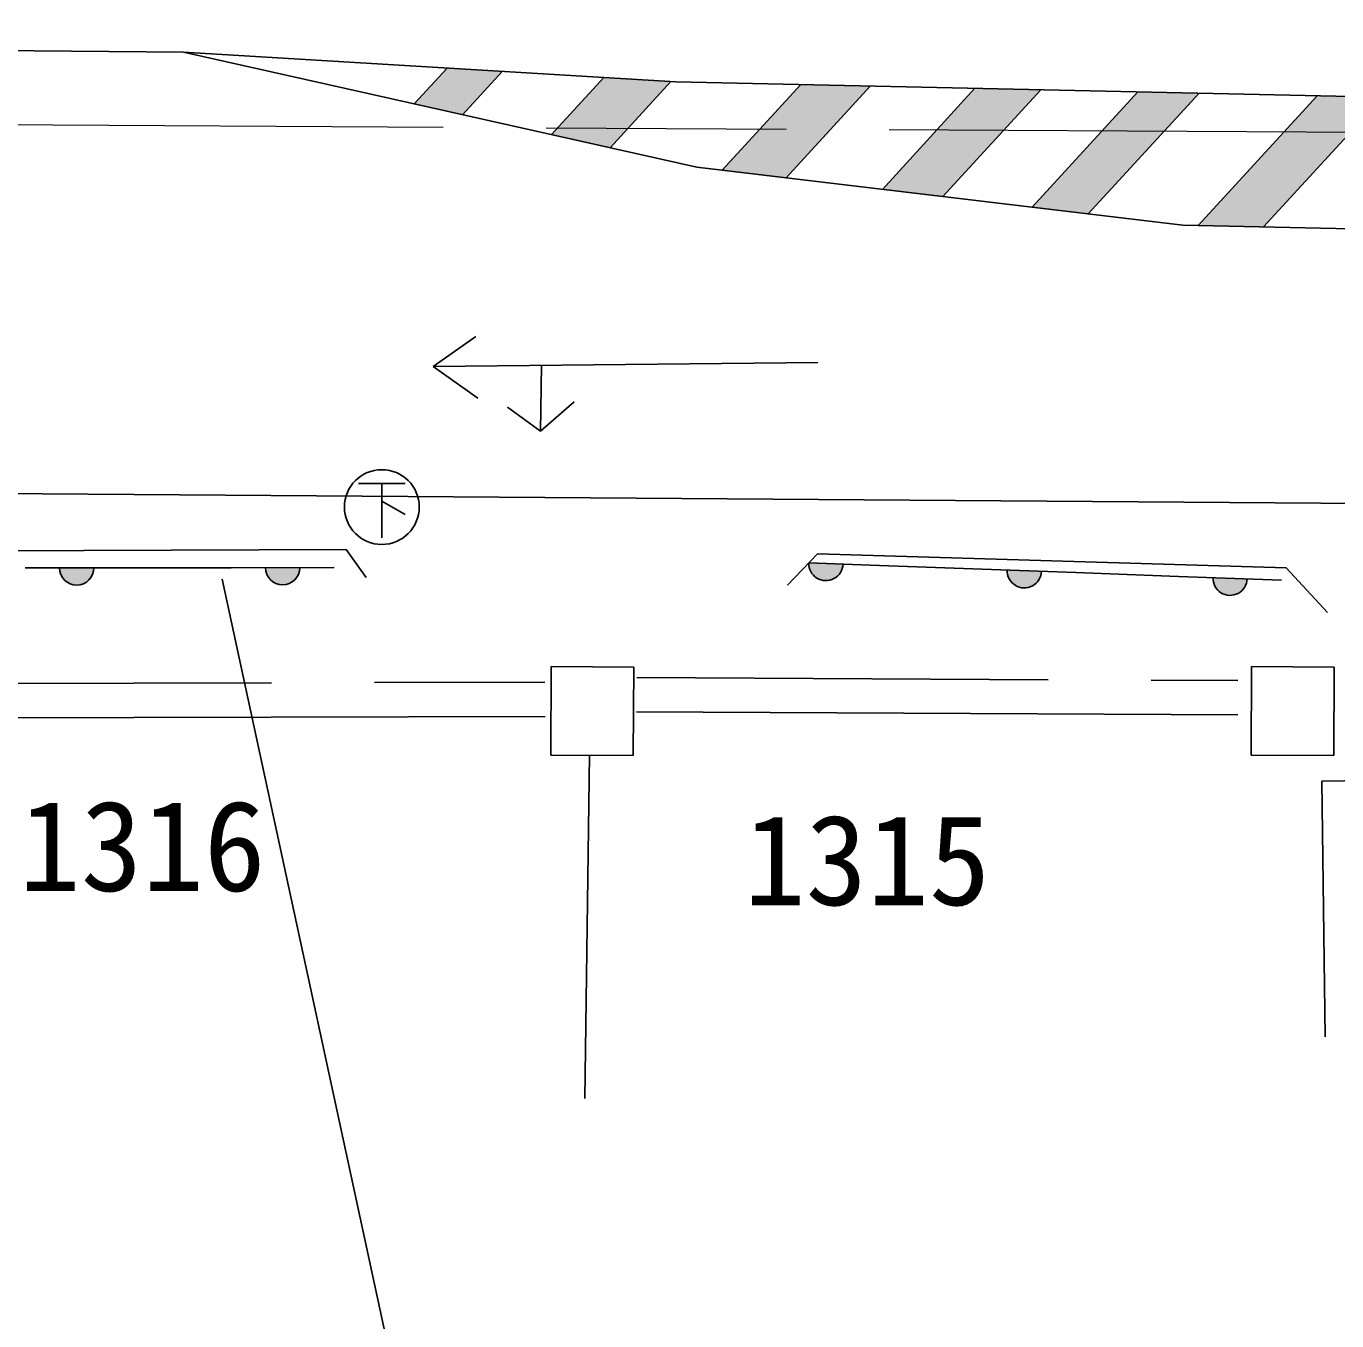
# Model space of a CAD drawing. Units: millimetres, scale not verified. Extents: x -55602354 to 84056675, y -218924267 to 380000.
# Drawn here: x 150544 to 169648, y 257903 to 276770 of the extents above; entities that cross this region are included whole.
import ezdxf
from ezdxf.enums import TextEntityAlignment as Align

# ---------------------------------------------------------------- set-up
doc = ezdxf.new("R2010")
doc.units = ezdxf.units.MM
doc.header["$LTSCALE"] = 1000
doc.linetypes.add('CHAIN', pattern=[18.5, 12, -1.5, 3.5, -1.5])
doc.linetypes.add('DASHED', pattern=[7.5, 6, -1.5])
for name, color, linetype, lineweight in [('M-BGD', 7, 'Continuous', 25), ('M-BGD-EXST', 7, 'Continuous', 25), ('M-BMK', 2, 'CHAIN', 13), ('M-STR-STRC', 7, 'Continuous', 25)]:
    doc.layers.add(name, color=color, linetype=linetype, lineweight=lineweight)
doc.layers.add('M-BMK-HTXT', color=7, linetype='Continuous')
doc.styles.add('ＭＳ ゴシック', font='')
doc.styles.get('ＭＳ ゴシック').set_extended_font_data('MS Gothic')

msp = doc.modelspace()

# ---------------------------------------------------------------- hatches: boundary and pattern name
at = {"layer": 'M-BGD'}
for points in [[(151531, 268876), (151031, 268876), (151031, 268872), (151031, 268867), (151031, 268863), (151031, 268859), (151032, 268854), (151032, 268850), (151033, 268846), (151033, 268841), (151034, 268837), (151035, 268833), (151035, 268828), (151036, 268824), (151037, 268820), (151038, 268816), (151039, 268811), (151041, 268807), (151042, 268803), (151043, 268799), (151045, 268795), (151046, 268790), (151047, 268786), (151049, 268782), (151051, 268778), (151053, 268774), (151054, 268770), (151056, 268766), (151058, 268763), (151060, 268759), (151062, 268755), (151064, 268751), (151067, 268747), (151069, 268744), (151071, 268740), (151074, 268736), (151076, 268733), (151079, 268729), (151081, 268726), (151084, 268722), (151087, 268719), (151089, 268715), (151092, 268712), (151095, 268709), (151098, 268706), (151101, 268702), (151104, 268699), (151107, 268696), (151110, 268693), (151114, 268690), (151117, 268687), (151120, 268685), (151124, 268682), (151127, 268679), (151131, 268676), (151134, 268674), (151138, 268671), (151141, 268669), (151145, 268666), (151149, 268664), (151152, 268662), (151156, 268660), (151160, 268657), (151164, 268655), (151168, 268653), (151171, 268651), (151175, 268650), (151179, 268648), (151183, 268646), (151187, 268644), (151191, 268643), (151196, 268641), (151200, 268640), (151204, 268638), (151208, 268637), (151212, 268636), (151216, 268635), (151221, 268634), (151225, 268633), (151229, 268632), (151233, 268631), (151238, 268630), (151242, 268629), (151246, 268629), (151251, 268628), (151255, 268628), (151259, 268627), (151264, 268627), (151268, 268627), (151272, 268626), (151277, 268626), (151281, 268626), (151285, 268626), (151290, 268626), (151294, 268627), (151298, 268627), (151303, 268627), (151307, 268628), (151311, 268628), (151316, 268629), (151320, 268629), (151324, 268630), (151329, 268631), (151333, 268632), (151337, 268633), (151342, 268634), (151346, 268635), (151350, 268636), (151354, 268637), (151358, 268639), (151362, 268640), (151367, 268641), (151371, 268643), (151375, 268644), (151379, 268646), (151383, 268648), (151387, 268650), (151391, 268652), (151395, 268654), (151398, 268656), (151402, 268658), (151406, 268660), (151410, 268662), (151413, 268664), (151417, 268667), (151421, 268669), (151424, 268672), (151428, 268674), (151431, 268677), (151435, 268679), (151438, 268682), (151442, 268685), (151445, 268688), (151448, 268691), (151451, 268694), (151455, 268697), (151458, 268700), (151461, 268703), (151464, 268706), (151467, 268709), (151470, 268712), (151472, 268716), (151475, 268719), (151478, 268722), (151481, 268726), (151483, 268729), (151486, 268733), (151488, 268737), (151491, 268740), (151493, 268744), (151495, 268748), (151497, 268751), (151500, 268755), (151502, 268759), (151504, 268763), (151506, 268767), (151507, 268771), (151509, 268775), (151511, 268779), (151513, 268783), (151514, 268787), (151516, 268791), (151517, 268795), (151519, 268799), (151520, 268803), (151521, 268808), (151522, 268812), (151523, 268816), (151524, 268820), (151525, 268824), (151526, 268829), (151527, 268833), (151528, 268837), (151528, 268842), (151529, 268846), (151529, 268850), (151530, 268855), (151530, 268859), (151530, 268863), (151531, 268868), (151531, 268872)], [(154531, 268879), (154031, 268879), (154031, 268874), (154031, 268870), (154031, 268866), (154031, 268861), (154032, 268857), (154032, 268853), (154033, 268848), (154033, 268844), (154034, 268840), (154035, 268835), (154035, 268831), (154036, 268827), (154037, 268822), (154038, 268818), (154039, 268814), (154041, 268810), (154042, 268806), (154043, 268801), (154045, 268797), (154046, 268793), (154047, 268789), (154049, 268785), (154051, 268781), (154053, 268777), (154054, 268773), (154056, 268769), (154058, 268765), (154060, 268761), (154062, 268757), (154064, 268754), (154067, 268750), (154069, 268746), (154071, 268743), (154074, 268739), (154076, 268735), (154079, 268732), (154081, 268728), (154084, 268725), (154087, 268721), (154089, 268718), (154092, 268715), (154095, 268711), (154098, 268708), (154101, 268705), (154104, 268702), (154107, 268699), (154110, 268696), (154114, 268693), (154117, 268690), (154120, 268687), (154124, 268684), (154127, 268682), (154131, 268679), (154134, 268676), (154138, 268674), (154141, 268671), (154145, 268669), (154149, 268667), (154152, 268664), (154156, 268662), (154160, 268660), (154164, 268658), (154168, 268656), (154171, 268654), (154175, 268652), (154179, 268650), (154183, 268649), (154187, 268647), (154191, 268645), (154196, 268644), (154200, 268642), (154204, 268641), (154208, 268640), (154212, 268638), (154216, 268637), (154221, 268636), (154225, 268635), (154229, 268634), (154233, 268633), (154238, 268633), (154242, 268632), (154246, 268631), (154251, 268631), (154255, 268630), (154259, 268630), (154264, 268629), (154268, 268629), (154272, 268629), (154277, 268629), (154281, 268629), (154285, 268629), (154290, 268629), (154294, 268629), (154298, 268629), (154303, 268630), (154307, 268630), (154311, 268631), (154316, 268631), (154320, 268632), (154324, 268633), (154329, 268634), (154333, 268634), (154337, 268635), (154342, 268636), (154346, 268637), (154350, 268639), (154354, 268640), (154358, 268641), (154362, 268643), (154367, 268644), (154371, 268646), (154375, 268647), (154379, 268649), (154383, 268651), (154387, 268652), (154391, 268654), (154395, 268656), (154398, 268658), (154402, 268660), (154406, 268662), (154410, 268665), (154413, 268667), (154417, 268669), (154421, 268672), (154424, 268674), (154428, 268677), (154431, 268679), (154435, 268682), (154438, 268685), (154442, 268688), (154445, 268690), (154448, 268693), (154451, 268696), (154455, 268699), (154458, 268702), (154461, 268705), (154464, 268709), (154467, 268712), (154470, 268715), (154472, 268718), (154475, 268722), (154478, 268725), (154481, 268729), (154483, 268732), (154486, 268736), (154488, 268739), (154491, 268743), (154493, 268747), (154495, 268750), (154497, 268754), (154500, 268758), (154502, 268762), (154504, 268766), (154506, 268769), (154507, 268773), (154509, 268777), (154511, 268781), (154513, 268785), (154514, 268789), (154516, 268794), (154517, 268798), (154519, 268802), (154520, 268806), (154521, 268810), (154522, 268814), (154523, 268819), (154524, 268823), (154525, 268827), (154526, 268831), (154527, 268836), (154528, 268840), (154528, 268844), (154529, 268849), (154529, 268853), (154530, 268857), (154530, 268862), (154530, 268866), (154531, 268870), (154531, 268875)], [(162452, 268930), (161952, 268949), (161952, 268944), (161952, 268940), (161952, 268936), (161952, 268931), (161952, 268927), (161953, 268923), (161953, 268918), (161954, 268914), (161954, 268909), (161955, 268905), (161955, 268901), (161956, 268897), (161957, 268892), (161958, 268888), (161958, 268884), (161960, 268879), (161961, 268875), (161962, 268871), (161963, 268867), (161964, 268863), (161966, 268859), (161967, 268854), (161969, 268850), (161970, 268846), (161972, 268842), (161974, 268838), (161975, 268834), (161977, 268830), (161979, 268826), (161981, 268823), (161983, 268819), (161985, 268815), (161988, 268811), (161990, 268807), (161992, 268804), (161995, 268800), (161997, 268796), (162000, 268793), (162002, 268789), (162005, 268786), (162008, 268783), (162010, 268779), (162013, 268776), (162016, 268773), (162019, 268769), (162022, 268766), (162025, 268763), (162028, 268760), (162031, 268757), (162035, 268754), (162038, 268751), (162041, 268748), (162045, 268746), (162048, 268743), (162051, 268740), (162055, 268738), (162058, 268735), (162062, 268733), (162066, 268730), (162069, 268728), (162073, 268725), (162077, 268723), (162081, 268721), (162084, 268719), (162088, 268717), (162092, 268715), (162096, 268713), (162100, 268711), (162104, 268710), (162108, 268708), (162112, 268706), (162116, 268705), (162120, 268703), (162125, 268702), (162129, 268701), (162133, 268699), (162137, 268698), (162141, 268697), (162146, 268696), (162150, 268695), (162154, 268694), (162158, 268693), (162163, 268693), (162167, 268692), (162171, 268691), (162176, 268691), (162180, 268691), (162184, 268690), (162189, 268690), (162193, 268690), (162197, 268690), (162202, 268690), (162206, 268690), (162211, 268690), (162215, 268690), (162219, 268690), (162224, 268690), (162228, 268691), (162232, 268691), (162237, 268692), (162241, 268693), (162245, 268693), (162250, 268694), (162254, 268695), (162258, 268696), (162262, 268697), (162267, 268698), (162271, 268699), (162275, 268700), (162279, 268702), (162283, 268703), (162287, 268705), (162291, 268706), (162295, 268708), (162300, 268709), (162304, 268711), (162307, 268713), (162311, 268715), (162315, 268717), (162319, 268719), (162323, 268721), (162327, 268723), (162331, 268725), (162334, 268727), (162338, 268730), (162342, 268732), (162345, 268735), (162349, 268737), (162352, 268740), (162356, 268742), (162359, 268745), (162363, 268748), (162366, 268751), (162369, 268754), (162372, 268756), (162376, 268759), (162379, 268763), (162382, 268766), (162385, 268769), (162388, 268772), (162391, 268775), (162393, 268779), (162396, 268782), (162399, 268785), (162402, 268789), (162404, 268792), (162407, 268796), (162409, 268799), (162412, 268803), (162414, 268807), (162416, 268810), (162418, 268814), (162421, 268818), (162423, 268822), (162425, 268826), (162427, 268830), (162429, 268834), (162430, 268838), (162432, 268842), (162434, 268846), (162435, 268850), (162437, 268854), (162438, 268858), (162440, 268862), (162441, 268866), (162442, 268870), (162444, 268874), (162445, 268879), (162446, 268883), (162447, 268887), (162448, 268891), (162448, 268896), (162449, 268900), (162450, 268904), (162450, 268909), (162451, 268913), (162451, 268917), (162452, 268922), (162452, 268926)], [(165344, 268825), (164845, 268843), (164845, 268839), (164844, 268835), (164845, 268830), (164845, 268826), (164845, 268821), (164845, 268817), (164845, 268813), (164846, 268808), (164846, 268804), (164847, 268800), (164848, 268795), (164848, 268791), (164849, 268787), (164850, 268783), (164851, 268778), (164852, 268774), (164853, 268770), (164854, 268766), (164855, 268761), (164857, 268757), (164858, 268753), (164859, 268749), (164861, 268745), (164863, 268741), (164864, 268737), (164866, 268733), (164868, 268729), (164870, 268725), (164872, 268721), (164874, 268717), (164876, 268713), (164878, 268709), (164880, 268706), (164882, 268702), (164885, 268698), (164887, 268695), (164889, 268691), (164892, 268688), (164895, 268684), (164897, 268681), (164900, 268677), (164903, 268674), (164906, 268670), (164908, 268667), (164911, 268664), (164914, 268661), (164917, 268658), (164921, 268655), (164924, 268652), (164927, 268649), (164930, 268646), (164934, 268643), (164937, 268640), (164940, 268637), (164944, 268635), (164947, 268632), (164951, 268630), (164954, 268627), (164958, 268625), (164962, 268622), (164965, 268620), (164969, 268618), (164973, 268616), (164977, 268614), (164981, 268612), (164985, 268610), (164988, 268608), (164992, 268606), (164996, 268604), (165000, 268602), (165005, 268601), (165009, 268599), (165013, 268598), (165017, 268596), (165021, 268595), (165025, 268594), (165029, 268593), (165034, 268592), (165038, 268591), (165042, 268590), (165046, 268589), (165051, 268588), (165055, 268587), (165059, 268587), (165064, 268586), (165068, 268586), (165072, 268585), (165077, 268585), (165081, 268585), (165085, 268584), (165090, 268584), (165094, 268584), (165098, 268584), (165103, 268584), (165107, 268584), (165112, 268585), (165116, 268585), (165120, 268585), (165125, 268586), (165129, 268587), (165133, 268587), (165138, 268588), (165142, 268589), (165146, 268590), (165150, 268590), (165155, 268591), (165159, 268593), (165163, 268594), (165167, 268595), (165171, 268596), (165176, 268598), (165180, 268599), (165184, 268601), (165188, 268602), (165192, 268604), (165196, 268606), (165200, 268607), (165204, 268609), (165208, 268611), (165212, 268613), (165215, 268615), (165219, 268617), (165223, 268620), (165227, 268622), (165230, 268624), (165234, 268627), (165238, 268629), (165241, 268632), (165245, 268634), (165248, 268637), (165252, 268640), (165255, 268642), (165258, 268645), (165261, 268648), (165265, 268651), (165268, 268654), (165271, 268657), (165274, 268660), (165277, 268663), (165280, 268667), (165283, 268670), (165286, 268673), (165289, 268677), (165291, 268680), (165294, 268683), (165297, 268687), (165299, 268690), (165302, 268694), (165304, 268698), (165306, 268701), (165309, 268705), (165311, 268709), (165313, 268713), (165315, 268716), (165317, 268720), (165319, 268724), (165321, 268728), (165323, 268732), (165324, 268736), (165326, 268740), (165328, 268744), (165329, 268748), (165331, 268752), (165332, 268757), (165333, 268761), (165335, 268765), (165336, 268769), (165337, 268773), (165338, 268778), (165339, 268782), (165340, 268786), (165341, 268790), (165341, 268795), (165342, 268799), (165343, 268803), (165343, 268808), (165344, 268812), (165344, 268816), (165344, 268821)], [(168342, 268716), (167843, 268734), (167843, 268730), (167843, 268725), (167843, 268721), (167843, 268717), (167843, 268712), (167843, 268708), (167843, 268703), (167844, 268699), (167844, 268695), (167845, 268690), (167846, 268686), (167846, 268682), (167847, 268678), (167848, 268673), (167849, 268669), (167850, 268665), (167851, 268661), (167852, 268656), (167853, 268652), (167855, 268648), (167856, 268644), (167857, 268640), (167859, 268636), (167861, 268632), (167862, 268628), (167864, 268624), (167866, 268620), (167868, 268616), (167870, 268612), (167872, 268608), (167874, 268604), (167876, 268600), (167878, 268596), (167880, 268593), (167883, 268589), (167885, 268585), (167887, 268582), (167890, 268578), (167893, 268575), (167895, 268571), (167898, 268568), (167901, 268564), (167904, 268561), (167906, 268558), (167909, 268555), (167912, 268551), (167915, 268548), (167919, 268545), (167922, 268542), (167925, 268539), (167928, 268536), (167932, 268534), (167935, 268531), (167938, 268528), (167942, 268525), (167945, 268523), (167949, 268520), (167952, 268518), (167956, 268515), (167960, 268513), (167963, 268511), (167967, 268509), (167971, 268506), (167975, 268504), (167979, 268502), (167983, 268500), (167987, 268498), (167990, 268497), (167994, 268495), (167998, 268493), (168003, 268492), (168007, 268490), (168011, 268489), (168015, 268487), (168019, 268486), (168023, 268485), (168027, 268483), (168032, 268482), (168036, 268481), (168040, 268480), (168044, 268480), (168049, 268479), (168053, 268478), (168057, 268477), (168062, 268477), (168066, 268476), (168070, 268476), (168075, 268476), (168079, 268475), (168083, 268475), (168088, 268475), (168092, 268475), (168096, 268475), (168101, 268475), (168105, 268475), (168110, 268475), (168114, 268476), (168118, 268476), (168123, 268477), (168127, 268477), (168131, 268478), (168136, 268479), (168140, 268479), (168144, 268480), (168148, 268481), (168153, 268482), (168157, 268483), (168161, 268484), (168165, 268486), (168169, 268487), (168174, 268488), (168178, 268490), (168182, 268491), (168186, 268493), (168190, 268495), (168194, 268496), (168198, 268498), (168202, 268500), (168206, 268502), (168210, 268504), (168213, 268506), (168217, 268508), (168221, 268510), (168225, 268513), (168228, 268515), (168232, 268517), (168236, 268520), (168239, 268522), (168243, 268525), (168246, 268528), (168250, 268530), (168253, 268533), (168256, 268536), (168259, 268539), (168263, 268542), (168266, 268545), (168269, 268548), (168272, 268551), (168275, 268554), (168278, 268557), (168281, 268561), (168284, 268564), (168287, 268567), (168289, 268571), (168292, 268574), (168295, 268578), (168297, 268581), (168300, 268585), (168302, 268588), (168304, 268592), (168307, 268596), (168309, 268600), (168311, 268603), (168313, 268607), (168315, 268611), (168317, 268615), (168319, 268619), (168321, 268623), (168322, 268627), (168324, 268631), (168326, 268635), (168327, 268639), (168329, 268643), (168330, 268647), (168331, 268651), (168333, 268656), (168334, 268660), (168335, 268664), (168336, 268668), (168337, 268673), (168338, 268677), (168339, 268681), (168339, 268685), (168340, 268690), (168341, 268694), (168341, 268698), (168342, 268703), (168342, 268707), (168342, 268711)]]:
    msp.add_hatch(color=256, dxfattribs=at).paths.add_polyline_path(points)
at = {"layer": 'M-STR-STRC'}
for points in [[(-55594916, -215317041, 1), (-55594610, -215317070, 1), (-55594305, -215317098, 1), (-55580797, -215307366, 0.41421), (-55580889, -215307431, 0.41421), (-55580745, -215307064, 0.41421), (-55580837, -215307129, 0.41421), (-55580692, -215306761, 0.41421), (-55580785, -215306827, 0.41421), (-55566345, -215305448, 1), (-55566384, -215305752, 1), (-55566423, -215306056, 1), (-55597548, -215332337, 0.41421), (-55597635, -215332409, 0.41421), (-55597517, -215332032, 0.41421), (-55597604, -215332103, 0.41421), (-55597486, -215331727, 0.41421), (-55597573, -215331798, 0.41421), (-55585677, -215342470, 0.41421), (-55585743, -215342562, 0.41421), (-55585726, -215342167, 0.41421), (-55585792, -215342259, 0.41421), (-55585774, -215341865, 0.41421), (-55585841, -215341956, 0.41421), (-55571762, -215344566, 1), (-55571732, -215344261, 1), (-55571703, -215343956, 1), (-55559075, -215335789, 1), (-55559380, -215335758, 1), (-55559685, -215335727, 1), (-55555688, -215322973, 1), (-55555727, -215323277, 1), (-55555767, -215323581, 1), (-55393271, -215354691, 1), (-55393233, -215354387, 1), (-55393196, -215354083, 1), (-55410449, -215351682, 1), (-55410411, -215351378, 1), (-55410374, -215351073, 1), (-55407336, -215338454, 1), (-55407557, -215338427, 1), (-55407777, -215338399, 1), (-55271677, -215370690, 1), (-55271982, -215370659, 1), (-55272287, -215370628, 1), (-55266346, -215358322, 1), (-55266377, -215358627, 1), (-55266407, -215358932, 1), (-55289179, -215367259, 1), (-55289140, -215366955, 1), (-55289100, -215366651, 1), (571140, 349427, -0.39598), (571140, 349427), (571140, 348155), (571851, 348154), (573112, 350484, 0.38568), (573112, 350484)], [(156903, 275481), (157482, 276112), (156679, 276161), (156200, 275638)], [(159940, 275964), (158965, 276023), (158289, 275286), (159313, 275280)], [(162267, 275264), (162849, 275899), (161834, 275920), (161237, 275269)], [(165334, 275845), (164374, 275866), (163814, 275255), (164788, 275249)], [(167127, 275236), (167640, 275795), (166750, 275814), (166225, 275241)], [(169841, 275221), (170315, 275737), (169361, 275758), (168874, 275226)], [(159313, 275280), (158289, 275286), (158201, 275190), (159055, 274998)], [(161622, 274560), (162267, 275264), (161237, 275269), (160689, 274671)], [(163907, 274288), (164788, 275249), (163814, 275255), (163024, 274393)], [(167127, 275236), (166225, 275241), (165209, 274133), (166026, 274035)], [(168580, 273845), (169841, 275221), (168874, 275226), (167627, 273866)]]:
    msp.add_hatch(color=256, dxfattribs=at).paths.add_polyline_path(points)

# ---------------------------------------------------------------- linework, layer by layer
at = {"layer": 'M-BGD'}
for p, q in [((136515, 269070), (155210, 269142)), ((155210, 269142), (155501, 268736)), ((161643, 268626), (162078, 269080)), ((162078, 269080), (168913, 268876)), ((150531, 268876), (152031, 268877)), ((152031, 268877), (153531, 268878)), ((153531, 268878), (155031, 268880)), ((161952, 268949), (162846, 268916)), ((162846, 268916), (164345, 268861)), ((164345, 268861), (165844, 268807)), ((165844, 268807), (167343, 268752)), ((168913, 268876), (169515, 268228)), ((167343, 268752), (168842, 268698)), ((158191, 266148), (158198, 267437)), ((158198, 267437), (159401, 267431)), ((159401, 267431), (159394, 266142)), ((168400, 266148), (168407, 267437)), ((168407, 267437), (169610, 267431)), ((169610, 267431), (169603, 266142)), ((133116, 266651), (158107, 266712)), ((159441, 266776), (168205, 266733)), ((159394, 266142), (158191, 266148)), ((158686, 261143), (158754, 266145)), ((169603, 266142), (168400, 266148)), ((169429, 265769), (179651, 265903)), ((169429, 265769), (169478, 262041))]:
    msp.add_line(p, q, dxfattribs=at)
at = {"layer": 'M-BGD', "linetype": 'DASHED'}
for p, q in [((159443, 267276), (168207, 267233)), ((133119, 267151), (158106, 267212))]:
    msp.add_line(p, q, dxfattribs=at)
at = {"layer": 'M-BGD'}
for centre, start, end in [((151281, 268876), 180.0508, 0.0508), ((154281, 268879), 180.0508, 0.0508), ((162202, 268940), 177.9125, 357.9125), ((165094, 268834), 177.9125, 357.9125), ((168093, 268725), 177.9125, 357.9125)]:
    msp.add_arc(centre, 250, start, end, dxfattribs=at)
at = {"layer": 'M-BGD-EXST'}
for p, q in [((155388, 270107), (156069, 270107)), ((155728, 270107), (155728, 269313)), ((156069, 269653), (155728, 269850))]:
    msp.add_line(p, q, dxfattribs=at)
msp.add_circle((155728, 269762), 545, dxfattribs=at)
at = {"layer": 'M-BMK'}
msp.add_line((175121, 275191), (81283, 275718), dxfattribs=at)
at = {"layer": 'M-STR-STRC'}
for p, q in [((133626, 276582), (152836, 276392)), ((152836, 276392), (160320, 274715)), ((152836, 276392), (160013, 275960)), ((156200, 275638), (156679, 276161)), ((156903, 275481), (157482, 276112)), ((158201, 275190), (158965, 276023)), ((159055, 274998), (159940, 275964)), ((175263, 275630), (160013, 275960)), ((160689, 274671), (161834, 275920)), ((161622, 274560), (162849, 275899)), ((163024, 274393), (164374, 275866)), ((163907, 274288), (165334, 275845)), ((165209, 274133), (166750, 275814)), ((166026, 274035), (167640, 275795)), ((167627, 273866), (169361, 275758)), ((168580, 273845), (170315, 275737)), ((160320, 274715), (167404, 273871)), ((167404, 273871), (190244, 273365)), ((156476, 271812), (157098, 272246)), ((156476, 271812), (162083, 271869)), ((156476, 271812), (157127, 271351)), ((158041, 270870), (158058, 271828)), ((158041, 270870), (158531, 271294)), ((158041, 270870), (157560, 271219)), ((133676, 270086), (174089, 269782)), ((153401, 268710), (162021, 228864))]:
    msp.add_line(p, q, dxfattribs=at)

# ---------------------------------------------------------------- texts
at = {"layer": 'M-BMK-HTXT', "style": 'ＭＳ ゴシック'}
for s, p in [('1316', (150441, 263770)), ('1315', (161007, 263564))]:
    msp.add_text(s, height=1320, dxfattribs=at).set_placement(p, align=Align.BOTTOM_LEFT)

doc.saveas('drawing.dxf')
